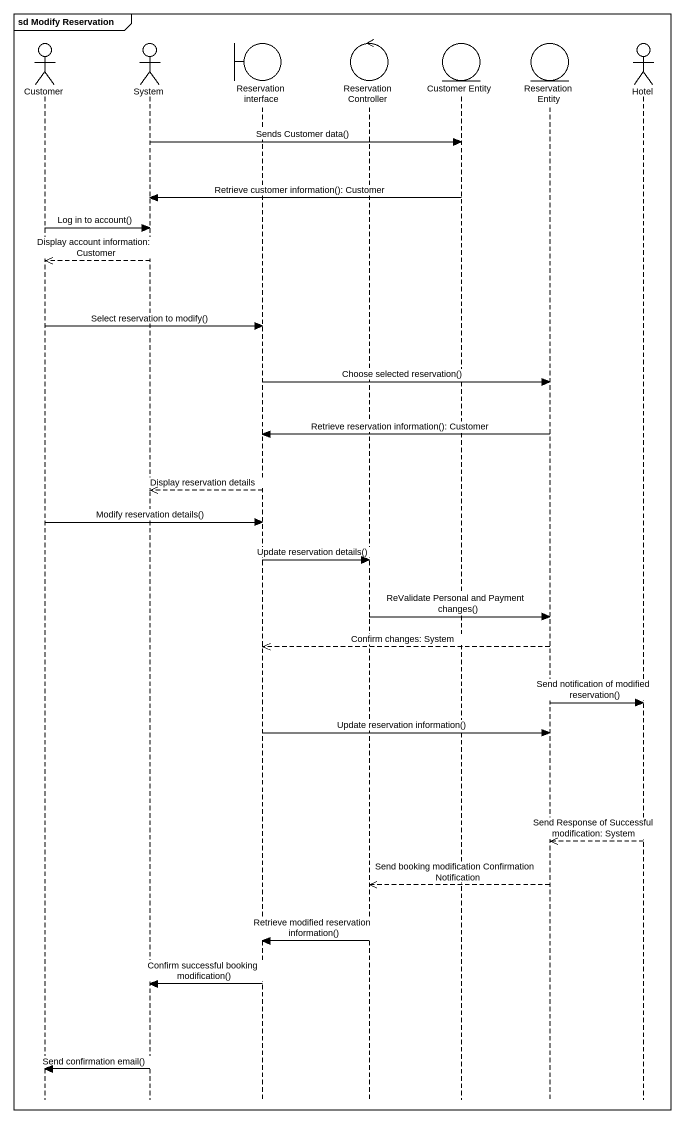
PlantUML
@startuml
mainframe sd Modify Reservation
hide footbox
actor Customer
actor System
boundary "Reservation interface" as Reservation_interface
control "Reservation Controller" as Reservation_Controller
entity "Customer Entity" as Customer_Entity
entity "Reservation Entity" as Reservation_Entity
actor Hotel

System -> Customer_Entity : Sends Customer data()
Customer_Entity -> System : Retrieve customer information(): Customer
Customer -> System : Log in to account()
System -->> Customer : Display account information: Customer
Customer -> Reservation_interface : Select reservation to modify()
Reservation_interface -> Reservation_Entity : Choose selected reservation()
Reservation_Entity -> Reservation_interface : Retrieve reservation information(): Customer
Reservation_interface -->> System : Display reservation details
Customer -> Reservation_interface : Modify reservation details()
Reservation_interface -> Reservation_Controller : Update reservation details()
Reservation_Controller -> Reservation_Entity : ReValidate Personal and Payment changes()
Reservation_Entity -->> Reservation_interface : Confirm changes: System
Reservation_Entity -> Hotel : Send notification of modified reservation()
Reservation_interface -> Reservation_Entity : Update reservation information()
Hotel -->> Reservation_Entity : Send Response of Successful modification: System
Reservation_Entity -->> Reservation_Controller : Send booking modification Confirmation Notification
Reservation_Controller -> Reservation_interface : Retrieve modified reservation information()
Reservation_interface -> System : Confirm successful booking modification()
System -> Customer : Send confirmation email()
@enduml
